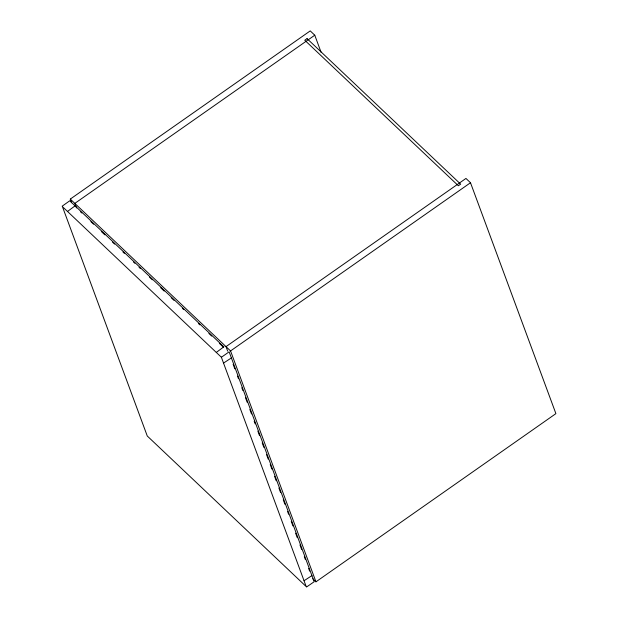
<?xml version="1.0" encoding="UTF-8"?>
<svg xmlns="http://www.w3.org/2000/svg" width="618" height="618" viewBox="0 0 618 618"><rect width="100%" height="100%" fill="white"/><g stroke="black" fill="none" stroke-linecap="round" stroke-linejoin="round"><path stroke-width="0.93" d="M311.92 575.621L304.041 580.735M71.626 202.712L70.282 199.089L310.228 30.9L314.771 35.203L321.136 52.406M314.771 35.203L74.824 203.392L76.501 207.918M470.499 182.743L555.899 413.627L315.96 581.816L230.553 350.931L470.499 182.743L465.957 178.44L226.01 346.628L227.687 351.155M221.553 357.158L229.139 351.835L314.191 581.731L306.505 587.03M75.072 205.856L67.509 211.472M223.855 346.814L216.292 352.43M223.832 346.791L69.734 200.796L62.132 206.211M70.282 199.089L230.553 350.931M80.371 211.665L81.761 212.994M90.846 221.592L93.642 224.241M101.321 231.518L104.813 234.832M112.499 242.109L114.593 244.095M122.974 252.036L124.372 253.357M133.457 261.962L134.848 263.283M139.042 267.254L140.441 268.583M149.517 277.181L152.314 279.83M160.695 287.772L164.187 291.078M171.171 297.698L173.967 300.348M182.349 308.289L183.747 309.61M198.417 323.508L199.815 324.829M208.892 333.434L211.688 336.084M219.367 343.361L223.561 347.331M223.531 363.083L231.395 357.922M312.716 578.742L315.96 581.816M233.141 364.311L234.809 368.822M237.482 376.053L238.486 378.757M241.823 387.787L242.828 390.499M245.5 397.722L247.169 402.241M249.842 409.464L251.511 413.983M254.183 421.206L255.188 423.917M257.861 431.14L259.529 435.651M262.202 442.882L263.871 447.393M266.543 454.616L268.212 459.135M270.221 464.551L271.889 469.07M274.562 476.293L276.231 480.812M278.903 488.035L280.58 492.554M283.253 499.777L284.921 504.288M287.594 511.519L288.591 514.222M291.263 521.453L292.94 525.964M295.613 533.187L297.281 537.706M299.954 544.929L301.623 549.448M304.295 556.671L305.3 559.383M308.637 568.413L309.641 571.117M307.061 38.625L304.767 40.232L458.355 185.748L460.649 184.141L307.061 38.625M221.368 357.235L62.433 206.659L147.269 436.007L306.204 586.582L221.368 357.235"/></g></svg>
